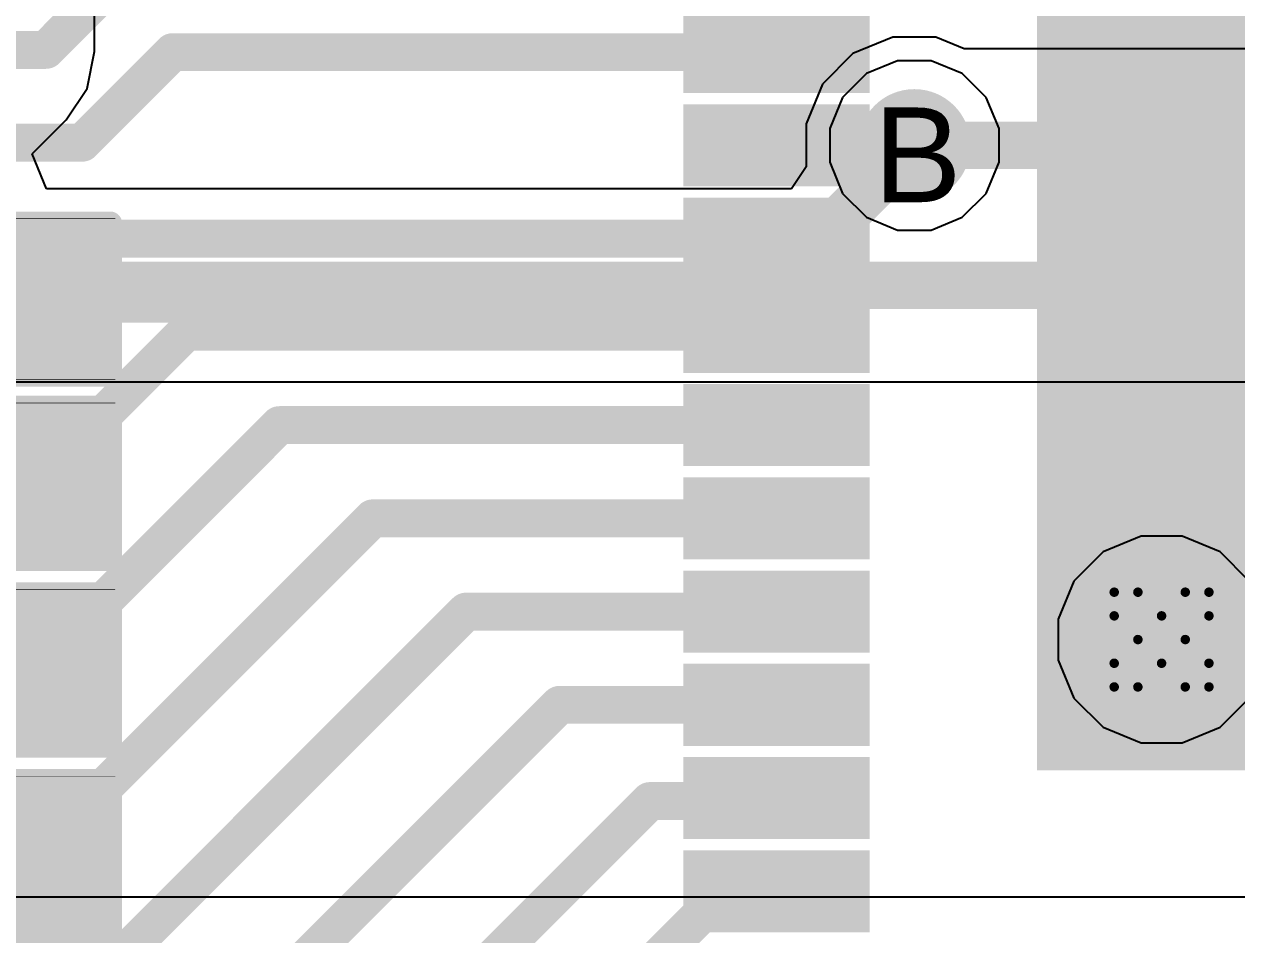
# Model space of a CAD drawing. Header units: inches. Extents: x 0 to 5379, y 0 to 5429.
# Drawn here: x 223.48 to 229.99, y 83.37 to 88.26 of the extents above; entities that cross this region are included whole.
import ezdxf

# ---------------------------------------------------------------- set-up
doc = ezdxf.new("R2010")
doc.units = ezdxf.units.IN
for name, color, linetype in [('Bottom Layer', 5, 'Continuous'), ('Bottom Overlay', 54, 'Continuous'), ('Bottom Paste', 16, 'Continuous'), ('Bottom Solder', 6, 'Continuous'), ('Drill Drawing', 1, 'Continuous'), ('GND01', 16, 'Continuous'), ('GND02', 76, 'Continuous'), ('PWR', 156, 'Continuous'), ('SIG 01', 90, 'Continuous'), ('Top Layer', 1, 'Continuous'), ('Top Overlay', 2, 'Continuous'), ('Top Paste', 8, 'Continuous'), ('Top Solder', 216, 'Continuous'), ('Via Holes', 16, 'Continuous')]:
    doc.layers.add(name, color=color, linetype=linetype)
doc.styles.add('Arial', font='', dxfattribs={"height": 0.2})
doc.styles.get('Arial').set_extended_font_data('Arial')

# ---------------------------------------------------------------- blocks, each defined once
blk = doc.blocks.new('64_VFQFPN_9X9_146')
at = {"layer": 'Top Layer'}
for points in [[(-3, 3), (3, 3), (3, -3), (-3, -3)], [(-4.93, 0.9), (-4.07, 0.9), (-4.07, 0.6), (-4.93, 0.6)], [(-4.93, 0.4), (-4.07, 0.4), (-4.07, 0.1), (-4.93, 0.1)], [(-4.93, -0.1), (-4.07, -0.1), (-4.07, -0.4), (-4.93, -0.4)], [(-4.93, -0.6), (-4.07, -0.6), (-4.07, -0.9), (-4.93, -0.9)], [(-4.93, -1.1), (-4.07, -1.1), (-4.07, -1.4), (-4.93, -1.4)], [(-4.93, -1.6), (-4.07, -1.6), (-4.07, -1.9), (-4.93, -1.9)], [(-4.93, -2.1), (-4.07, -2.1), (-4.07, -2.4), (-4.93, -2.4)], [(-4.93, -2.6), (-4.07, -2.6), (-4.07, -2.9), (-4.93, -2.9)], [(-4.93, -3.1), (-4.07, -3.1), (-4.07, -3.4), (-4.93, -3.4)], [(-4.93, -3.6), (-4.07, -3.6), (-4.07, -3.9), (-4.93, -3.9)]]:
    blk.add_hatch(color=1, dxfattribs=at).paths.add_polyline_path(points)
at = {"layer": 'Top Paste'}
for points in [[(-4.93, 0.9), (-4.07, 0.9), (-4.07, 0.6), (-4.93, 0.6)], [(-4.93, 0.4), (-4.07, 0.4), (-4.07, 0.1), (-4.93, 0.1)], [(-4.93, -0.1), (-4.07, -0.1), (-4.07, -0.4), (-4.93, -0.4)], [(-4.93, -0.6), (-4.07, -0.6), (-4.07, -0.9), (-4.93, -0.9)], [(-4.93, -1.1), (-4.07, -1.1), (-4.07, -1.4), (-4.93, -1.4)], [(-4.93, -1.6), (-4.07, -1.6), (-4.07, -1.9), (-4.93, -1.9)], [(-4.93, -2.1), (-4.07, -2.1), (-4.07, -2.4), (-4.93, -2.4)], [(-4.93, -2.6), (-4.07, -2.6), (-4.07, -2.9), (-4.93, -2.9)], [(-4.93, -3.1), (-4.07, -3.1), (-4.07, -3.4), (-4.93, -3.4)], [(-4.93, -3.6), (-4.07, -3.6), (-4.07, -3.9), (-4.93, -3.9)]]:
    blk.add_hatch(color=8, dxfattribs=at).paths.add_polyline_path(points)
at = {"layer": 'Top Solder'}
for points in [[(-3.1016, 3.1016), (3.1016, 3.1016), (3.1016, -3.1016), (-3.1016, -3.1016)], [(-5, 0.97), (-4, 0.97), (-4, 0.53), (-5, 0.53)], [(-5, 0.47), (-4, 0.47), (-4, 0.03), (-5, 0.03)], [(-5, -0.03), (-4, -0.03), (-4, -0.47), (-5, -0.47)], [(-5, -0.53), (-4, -0.53), (-4, -0.97), (-5, -0.97)], [(-5, -1.03), (-4, -1.03), (-4, -1.47), (-5, -1.47)], [(-5, -1.53), (-4, -1.53), (-4, -1.97), (-5, -1.97)], [(-5, -2.03), (-4, -2.03), (-4, -2.47), (-5, -2.47)], [(-5, -2.53), (-4, -2.53), (-4, -2.97), (-5, -2.97)], [(-5, -3.03), (-4, -3.03), (-4, -3.47), (-5, -3.47)], [(-5, -3.53), (-4, -3.53), (-4, -3.97), (-5, -3.97)]]:
    blk.add_hatch(color=216, dxfattribs=at).paths.add_polyline_path(points)
blk = doc.blocks.new('R___0402_577')
at = {"layer": 'Top Layer'}
for points in [[(-0.6985, -0.3175), (-0.6985, 0.3175), (-0.2413, 0.3175), (-0.2413, -0.3175)], [(0.2413, -0.3175), (0.2413, 0.3175), (0.6985, 0.3175), (0.6985, -0.3175)]]:
    blk.add_hatch(color=1, dxfattribs=at).paths.add_polyline_path(points)
at = {"layer": 'Top Paste'}
for points in [[(-0.6985, -0.3175), (-0.6985, 0.3175), (-0.2413, 0.3175), (-0.2413, -0.3175)], [(0.2413, -0.3175), (0.2413, 0.3175), (0.6985, 0.3175), (0.6985, -0.3175)]]:
    blk.add_hatch(color=8, dxfattribs=at).paths.add_polyline_path(points)
at = {"layer": 'Top Solder'}
for points in [[(-0.7535, -0.3725), (-0.7535, 0.3725), (-0.1863, 0.3725), (-0.1863, -0.3725)], [(0.1863, -0.3725), (0.1863, 0.3725), (0.7535, 0.3725), (0.7535, -0.3725)]]:
    blk.add_hatch(color=216, dxfattribs=at).paths.add_polyline_path(points)
at = {"layer": 'Top Overlay'}
for points in [[(0.7874, 0.4064, 0.127, 0.127, 0), (-0.7874, 0.4064, 0.127, 0.127, 0)], [(-0.7874, 0.4064, 0.127, 0.127, 0), (-0.7874, -0.4064, 0.127, 0.127, 0)], [(0.7874, 0.4064, 0.127, 0.127, 0), (0.7874, -0.4064, 0.127, 0.127, 0)], [(0.7874, -0.4064, 0.127, 0.127, 0), (-0.7874, -0.4064, 0.127, 0.127, 0)], [(0.8128, -0.4318, 0.00323, 0.00323, 0), (-0.8128, -0.4318, 0.00323, 0.00323, 0)]]:
    blk.add_lwpolyline(points, format="xyseb", dxfattribs=at)
for points in [[(-0.8191, 0.4064, 0.0635, 0.0635, 1), (-0.7556, 0.4064, 0.0635, 0.0635, 1)], [(-0.8191, 0.4064, 0.0635, 0.0635, 1), (-0.7556, 0.4064, 0.0635, 0.0635, 1)], [(0.7556, 0.4064, 0.0635, 0.0635, 1), (0.8191, 0.4064, 0.0635, 0.0635, 1)], [(0.7556, 0.4064, 0.0635, 0.0635, 1), (0.8191, 0.4064, 0.0635, 0.0635, 1)], [(-0.8191, -0.4064, 0.0635, 0.0635, 1), (-0.7556, -0.4064, 0.0635, 0.0635, 1)], [(-0.8191, -0.4064, 0.0635, 0.0635, 1), (-0.7556, -0.4064, 0.0635, 0.0635, 1)], [(0.7556, -0.4064, 0.0635, 0.0635, 1), (0.8191, -0.4064, 0.0635, 0.0635, 1)], [(0.7556, -0.4064, 0.0635, 0.0635, 1), (0.8191, -0.4064, 0.0635, 0.0635, 1)], [(-0.8136, -0.4318, 0.00161, 0.00161, 1), (-0.812, -0.4318, 0.00161, 0.00161, 1)], [(0.812, -0.4318, 0.00161, 0.00161, 1), (0.8136, -0.4318, 0.00161, 0.00161, 1)]]:
    blk.add_lwpolyline(points, format="xyseb", close=True, dxfattribs=at)
blk = doc.blocks.new('R___0402_579')
at = {"layer": 'Top Layer'}
for points in [[(-0.6985, -0.3175), (-0.6985, 0.3175), (-0.2413, 0.3175), (-0.2413, -0.3175)], [(0.2413, -0.3175), (0.2413, 0.3175), (0.6985, 0.3175), (0.6985, -0.3175)]]:
    blk.add_hatch(color=1, dxfattribs=at).paths.add_polyline_path(points)
at = {"layer": 'Top Paste'}
for points in [[(-0.6985, -0.3175), (-0.6985, 0.3175), (-0.2413, 0.3175), (-0.2413, -0.3175)], [(0.2413, -0.3175), (0.2413, 0.3175), (0.6985, 0.3175), (0.6985, -0.3175)]]:
    blk.add_hatch(color=8, dxfattribs=at).paths.add_polyline_path(points)
at = {"layer": 'Top Solder'}
for points in [[(-0.7535, -0.3725), (-0.7535, 0.3725), (-0.1863, 0.3725), (-0.1863, -0.3725)], [(0.1863, -0.3725), (0.1863, 0.3725), (0.7535, 0.3725), (0.7535, -0.3725)]]:
    blk.add_hatch(color=216, dxfattribs=at).paths.add_polyline_path(points)
at = {"layer": 'Top Overlay'}
for points in [[(0.7874, 0.4064, 0.127, 0.127, 0), (-0.7874, 0.4064, 0.127, 0.127, 0)], [(-0.7874, 0.4064, 0.127, 0.127, 0), (-0.7874, -0.4064, 0.127, 0.127, 0)], [(0.7874, 0.4064, 0.127, 0.127, 0), (0.7874, -0.4064, 0.127, 0.127, 0)], [(0.7874, -0.4064, 0.127, 0.127, 0), (-0.7874, -0.4064, 0.127, 0.127, 0)], [(0.8128, -0.4318, 0.00323, 0.00323, 0), (-0.8128, -0.4318, 0.00323, 0.00323, 0)]]:
    blk.add_lwpolyline(points, format="xyseb", dxfattribs=at)
for points in [[(-0.8191, 0.4064, 0.0635, 0.0635, 1), (-0.7556, 0.4064, 0.0635, 0.0635, 1)], [(-0.8191, 0.4064, 0.0635, 0.0635, 1), (-0.7556, 0.4064, 0.0635, 0.0635, 1)], [(0.7556, 0.4064, 0.0635, 0.0635, 1), (0.8191, 0.4064, 0.0635, 0.0635, 1)], [(0.7556, 0.4064, 0.0635, 0.0635, 1), (0.8191, 0.4064, 0.0635, 0.0635, 1)], [(-0.8191, -0.4064, 0.0635, 0.0635, 1), (-0.7556, -0.4064, 0.0635, 0.0635, 1)], [(-0.8191, -0.4064, 0.0635, 0.0635, 1), (-0.7556, -0.4064, 0.0635, 0.0635, 1)], [(0.7556, -0.4064, 0.0635, 0.0635, 1), (0.8191, -0.4064, 0.0635, 0.0635, 1)], [(0.7556, -0.4064, 0.0635, 0.0635, 1), (0.8191, -0.4064, 0.0635, 0.0635, 1)], [(-0.8136, -0.4318, 0.00161, 0.00161, 1), (-0.812, -0.4318, 0.00161, 0.00161, 1)], [(0.812, -0.4318, 0.00161, 0.00161, 1), (0.8136, -0.4318, 0.00161, 0.00161, 1)]]:
    blk.add_lwpolyline(points, format="xyseb", close=True, dxfattribs=at)
blk = doc.blocks.new('R___0402_581')
at = {"layer": 'Top Layer'}
for points in [[(-0.6985, -0.3175), (-0.6985, 0.3175), (-0.2413, 0.3175), (-0.2413, -0.3175)], [(0.2413, -0.3175), (0.2413, 0.3175), (0.6985, 0.3175), (0.6985, -0.3175)]]:
    blk.add_hatch(color=1, dxfattribs=at).paths.add_polyline_path(points)
at = {"layer": 'Top Paste'}
for points in [[(-0.6985, -0.3175), (-0.6985, 0.3175), (-0.2413, 0.3175), (-0.2413, -0.3175)], [(0.2413, -0.3175), (0.2413, 0.3175), (0.6985, 0.3175), (0.6985, -0.3175)]]:
    blk.add_hatch(color=8, dxfattribs=at).paths.add_polyline_path(points)
at = {"layer": 'Top Solder'}
for points in [[(-0.7535, -0.3725), (-0.7535, 0.3725), (-0.1863, 0.3725), (-0.1863, -0.3725)], [(0.1863, -0.3725), (0.1863, 0.3725), (0.7535, 0.3725), (0.7535, -0.3725)]]:
    blk.add_hatch(color=216, dxfattribs=at).paths.add_polyline_path(points)
at = {"layer": 'Top Overlay'}
for points in [[(0.7874, 0.4064, 0.127, 0.127, 0), (-0.7874, 0.4064, 0.127, 0.127, 0)], [(-0.7874, 0.4064, 0.127, 0.127, 0), (-0.7874, -0.4064, 0.127, 0.127, 0)], [(0.7874, 0.4064, 0.127, 0.127, 0), (0.7874, -0.4064, 0.127, 0.127, 0)], [(0.7874, -0.4064, 0.127, 0.127, 0), (-0.7874, -0.4064, 0.127, 0.127, 0)], [(0.8128, -0.4318, 0.00323, 0.00323, 0), (-0.8128, -0.4318, 0.00323, 0.00323, 0)]]:
    blk.add_lwpolyline(points, format="xyseb", dxfattribs=at)
for points in [[(-0.8191, 0.4064, 0.0635, 0.0635, 1), (-0.7556, 0.4064, 0.0635, 0.0635, 1)], [(-0.8191, 0.4064, 0.0635, 0.0635, 1), (-0.7556, 0.4064, 0.0635, 0.0635, 1)], [(0.7556, 0.4064, 0.0635, 0.0635, 1), (0.8191, 0.4064, 0.0635, 0.0635, 1)], [(0.7556, 0.4064, 0.0635, 0.0635, 1), (0.8191, 0.4064, 0.0635, 0.0635, 1)], [(-0.8191, -0.4064, 0.0635, 0.0635, 1), (-0.7556, -0.4064, 0.0635, 0.0635, 1)], [(-0.8191, -0.4064, 0.0635, 0.0635, 1), (-0.7556, -0.4064, 0.0635, 0.0635, 1)], [(0.7556, -0.4064, 0.0635, 0.0635, 1), (0.8191, -0.4064, 0.0635, 0.0635, 1)], [(0.7556, -0.4064, 0.0635, 0.0635, 1), (0.8191, -0.4064, 0.0635, 0.0635, 1)], [(-0.8136, -0.4318, 0.00161, 0.00161, 1), (-0.812, -0.4318, 0.00161, 0.00161, 1)], [(0.812, -0.4318, 0.00161, 0.00161, 1), (0.8136, -0.4318, 0.00161, 0.00161, 1)]]:
    blk.add_lwpolyline(points, format="xyseb", close=True, dxfattribs=at)
blk = doc.blocks.new('R___0402_583')
at = {"layer": 'Top Layer'}
for points in [[(-0.6985, -0.3175), (-0.6985, 0.3175), (-0.2413, 0.3175), (-0.2413, -0.3175)], [(0.2413, -0.3175), (0.2413, 0.3175), (0.6985, 0.3175), (0.6985, -0.3175)]]:
    blk.add_hatch(color=1, dxfattribs=at).paths.add_polyline_path(points)
at = {"layer": 'Top Paste'}
for points in [[(-0.6985, -0.3175), (-0.6985, 0.3175), (-0.2413, 0.3175), (-0.2413, -0.3175)], [(0.2413, -0.3175), (0.2413, 0.3175), (0.6985, 0.3175), (0.6985, -0.3175)]]:
    blk.add_hatch(color=8, dxfattribs=at).paths.add_polyline_path(points)
at = {"layer": 'Top Solder'}
for points in [[(-0.7535, -0.3725), (-0.7535, 0.3725), (-0.1863, 0.3725), (-0.1863, -0.3725)], [(0.1863, -0.3725), (0.1863, 0.3725), (0.7535, 0.3725), (0.7535, -0.3725)]]:
    blk.add_hatch(color=216, dxfattribs=at).paths.add_polyline_path(points)
at = {"layer": 'Top Overlay'}
for points in [[(0.7874, 0.4064, 0.127, 0.127, 0), (-0.7874, 0.4064, 0.127, 0.127, 0)], [(-0.7874, 0.4064, 0.127, 0.127, 0), (-0.7874, -0.4064, 0.127, 0.127, 0)], [(0.7874, 0.4064, 0.127, 0.127, 0), (0.7874, -0.4064, 0.127, 0.127, 0)], [(0.7874, -0.4064, 0.127, 0.127, 0), (-0.7874, -0.4064, 0.127, 0.127, 0)], [(0.8128, -0.4318, 0.00323, 0.00323, 0), (-0.8128, -0.4318, 0.00323, 0.00323, 0)]]:
    blk.add_lwpolyline(points, format="xyseb", dxfattribs=at)
for points in [[(-0.8191, 0.4064, 0.0635, 0.0635, 1), (-0.7556, 0.4064, 0.0635, 0.0635, 1)], [(-0.8191, 0.4064, 0.0635, 0.0635, 1), (-0.7556, 0.4064, 0.0635, 0.0635, 1)], [(0.7556, 0.4064, 0.0635, 0.0635, 1), (0.8191, 0.4064, 0.0635, 0.0635, 1)], [(0.7556, 0.4064, 0.0635, 0.0635, 1), (0.8191, 0.4064, 0.0635, 0.0635, 1)], [(-0.8191, -0.4064, 0.0635, 0.0635, 1), (-0.7556, -0.4064, 0.0635, 0.0635, 1)], [(-0.8191, -0.4064, 0.0635, 0.0635, 1), (-0.7556, -0.4064, 0.0635, 0.0635, 1)], [(0.7556, -0.4064, 0.0635, 0.0635, 1), (0.8191, -0.4064, 0.0635, 0.0635, 1)], [(0.7556, -0.4064, 0.0635, 0.0635, 1), (0.8191, -0.4064, 0.0635, 0.0635, 1)], [(-0.8136, -0.4318, 0.00161, 0.00161, 1), (-0.812, -0.4318, 0.00161, 0.00161, 1)], [(0.812, -0.4318, 0.00161, 0.00161, 1), (0.8136, -0.4318, 0.00161, 0.00161, 1)]]:
    blk.add_lwpolyline(points, format="xyseb", close=True, dxfattribs=at)
blk = doc.blocks.new('R___0402_B_601')
at = {"layer": 'Bottom Layer'}
for points in [[(-0.2413, 0.3175), (-0.2413, -0.3175), (-0.6985, -0.3175), (-0.6985, 0.3175)], [(0.6985, 0.3175), (0.6985, -0.3175), (0.2413, -0.3175), (0.2413, 0.3175)]]:
    blk.add_hatch(color=5, dxfattribs=at).paths.add_polyline_path(points)
at = {"layer": 'Bottom Paste'}
for points in [[(-0.2413, 0.3175), (-0.2413, -0.3175), (-0.6985, -0.3175), (-0.6985, 0.3175)], [(0.6985, 0.3175), (0.6985, -0.3175), (0.2413, -0.3175), (0.2413, 0.3175)]]:
    blk.add_hatch(color=16, dxfattribs=at).paths.add_polyline_path(points)
at = {"layer": 'Bottom Solder'}
for points in [[(-0.1863, 0.3725), (-0.1863, -0.3725), (-0.7535, -0.3725), (-0.7535, 0.3725)], [(0.7535, 0.3725), (0.7535, -0.3725), (0.1863, -0.3725), (0.1863, 0.3725)]]:
    blk.add_hatch(color=6, dxfattribs=at).paths.add_polyline_path(points)
at = {"layer": 'Bottom Overlay'}
for points in [[(-0.7874, 0.4064, 0.127, 0.127, 0), (-0.7874, -0.4064, 0.127, 0.127, 0)], [(0.7874, 0.4064, 0.127, 0.127, 0), (-0.7874, 0.4064, 0.127, 0.127, 0)], [(0.7874, 0.4064, 0.127, 0.127, 0), (0.7874, -0.4064, 0.127, 0.127, 0)], [(0.8128, 0.4318, 0.00323, 0.00323, 0), (-0.8128, 0.4318, 0.00323, 0.00323, 0)], [(0.7874, -0.4064, 0.127, 0.127, 0), (-0.7874, -0.4064, 0.127, 0.127, 0)]]:
    blk.add_lwpolyline(points, format="xyseb", dxfattribs=at)
for points in [[(-0.8191, 0.4064, 0.0635, 0.0635, 1), (-0.7556, 0.4064, 0.0635, 0.0635, 1)], [(-0.8191, 0.4064, 0.0635, 0.0635, 1), (-0.7556, 0.4064, 0.0635, 0.0635, 1)], [(0.7556, 0.4064, 0.0635, 0.0635, 1), (0.8191, 0.4064, 0.0635, 0.0635, 1)], [(0.7556, 0.4064, 0.0635, 0.0635, 1), (0.8191, 0.4064, 0.0635, 0.0635, 1)], [(-0.8136, 0.4318, 0.00161, 0.00161, 1), (-0.812, 0.4318, 0.00161, 0.00161, 1)], [(0.812, 0.4318, 0.00161, 0.00161, 1), (0.8136, 0.4318, 0.00161, 0.00161, 1)], [(-0.8191, -0.4064, 0.0635, 0.0635, 1), (-0.7556, -0.4064, 0.0635, 0.0635, 1)], [(-0.8191, -0.4064, 0.0635, 0.0635, 1), (-0.7556, -0.4064, 0.0635, 0.0635, 1)], [(0.7556, -0.4064, 0.0635, 0.0635, 1), (0.8191, -0.4064, 0.0635, 0.0635, 1)], [(0.7556, -0.4064, 0.0635, 0.0635, 1), (0.8191, -0.4064, 0.0635, 0.0635, 1)]]:
    blk.add_lwpolyline(points, format="xyseb", close=True, dxfattribs=at)

msp = doc.modelspace()

# ---------------------------------------------------------------- hatches: boundary and pattern name
at = {"layer": 'Bottom Layer'}
h = msp.add_hatch(color=5, dxfattribs=at)
edge = h.paths.add_edge_path()
edge.add_arc((228.2572, 87.6072), 0.2, 0, 360)
h = msp.add_hatch(color=5, dxfattribs=at)
edge = h.paths.add_edge_path()
edge.add_arc((229.5831, 84.9572), 0.3, 0, 360)
at = {"layer": 'Bottom Solder'}
h = msp.add_hatch(color=6, dxfattribs=at)
edge = h.paths.add_edge_path()
edge.add_arc((228.2572, 87.6072), 0.3016, 0, 360)
h = msp.add_hatch(color=6, dxfattribs=at)
edge = h.paths.add_edge_path()
edge.add_arc((229.5831, 84.9572), 0.4016, 0, 360)
at = {"layer": 'GND01'}
h = msp.add_hatch(color=16, dxfattribs=at)
edge = h.paths.add_edge_path()
edge.add_arc((228.2572, 87.6072), 0.2, 0, 360)
h = msp.add_hatch(color=16, dxfattribs=at)
edge = h.paths.add_edge_path()
edge.add_arc((229.5831, 84.9572), 0.3, 0, 360)
at = {"layer": 'GND02'}
h = msp.add_hatch(color=76, dxfattribs=at)
edge = h.paths.add_edge_path()
edge.add_arc((228.2572, 87.6072), 0.2, 0, 360)
h = msp.add_hatch(color=76, dxfattribs=at)
edge = h.paths.add_edge_path()
edge.add_arc((229.5831, 84.9572), 0.3, 0, 360)
at = {"layer": 'PWR'}
h = msp.add_hatch(color=156, dxfattribs=at)
edge = h.paths.add_edge_path()
edge.add_arc((228.2572, 87.6072), 0.2, 0, 360)
h = msp.add_hatch(color=156, dxfattribs=at)
edge = h.paths.add_edge_path()
edge.add_arc((229.5831, 84.9572), 0.3, 0, 360)
at = {"layer": 'SIG 01'}
h = msp.add_hatch(color=90, dxfattribs=at)
edge = h.paths.add_edge_path()
edge.add_arc((228.2572, 87.6072), 0.2, 0, 360)
h = msp.add_hatch(color=90, dxfattribs=at)
edge = h.paths.add_edge_path()
edge.add_arc((229.5831, 84.9572), 0.3, 0, 360)
at = {"layer": 'Top Layer'}
h = msp.add_hatch(color=1, dxfattribs=at)
edge = h.paths.add_edge_path()
edge.add_arc((228.2572, 87.6072), 0.2, 0, 360)
h = msp.add_hatch(color=1, dxfattribs=at)
edge = h.paths.add_edge_path()
edge.add_arc((229.5831, 84.9572), 0.3, 0, 360)
at = {"layer": 'Top Solder'}
h = msp.add_hatch(color=216, dxfattribs=at)
edge = h.paths.add_edge_path()
edge.add_arc((228.2572, 87.6072), 0.3016, 0, 360)
h = msp.add_hatch(color=216, dxfattribs=at)
edge = h.paths.add_edge_path()
edge.add_arc((229.5831, 84.9572), 0.4016, 0, 360)
at = {"layer": 'Via Holes'}
h = msp.add_hatch(color=7, dxfattribs=at)
edge = h.paths.add_edge_path()
edge.add_arc((228.2572, 87.6072), 0.1, 0, 360)
h = msp.add_hatch(color=7, dxfattribs=at)
edge = h.paths.add_edge_path()
edge.add_arc((229.5831, 84.9572), 0.15, 0, 360)

# ---------------------------------------------------------------- linework, layer by layer
at = {"layer": 'Bottom Layer'}
for points in [[(227.4326, 86.7826, 0.254, 0.254, 0), (228.2572, 87.6072, 0.254, 0.254, 0)], [(223.6273, 86.7826, 0.254, 0.254, 0), (227.4326, 86.7826, 0.254, 0.254, 0)]]:
    msp.add_lwpolyline(points, format="xyseb", dxfattribs=at)
for points in [[(228.1937, 87.6072, 0.127, 0.127, 1), (228.3207, 87.6072, 0.127, 0.127, 1)], [(223.5638, 86.7826, 0.127, 0.127, 1), (223.6908, 86.7826, 0.127, 0.127, 1)], [(227.3691, 86.7826, 0.127, 0.127, 1), (227.4961, 86.7826, 0.127, 0.127, 1)], [(227.3691, 86.7826, 0.127, 0.127, 1), (227.4961, 86.7826, 0.127, 0.127, 1)]]:
    msp.add_lwpolyline(points, format="xyseb", close=True, dxfattribs=at)
at = {"layer": 'Drill Drawing'}
for points in [[(229.3291, 85.0842, 0.0508, 0.0508, 0), (229.3291, 85.2112, 0.0508, 0.0508, 0)], [(229.3291, 85.2112, 0.0508, 0.0508, 0), (229.4561, 85.2112, 0.0508, 0.0508, 0)], [(229.4561, 85.2112, 0.0508, 0.0508, 0), (229.5831, 85.0842, 0.0508, 0.0508, 0)], [(229.5831, 85.0842, 0.0508, 0.0508, 0), (229.7101, 85.2112, 0.0508, 0.0508, 0)], [(229.7101, 85.2112, 0.0508, 0.0508, 0), (229.8371, 85.2112, 0.0508, 0.0508, 0)], [(229.8371, 85.0842, 0.0508, 0.0508, 0), (229.8371, 85.2112, 0.0508, 0.0508, 0)], [(229.3291, 85.0842, 0.0508, 0.0508, 0), (229.4561, 84.9572, 0.0508, 0.0508, 0)], [(229.7101, 84.9572, 0.0508, 0.0508, 0), (229.8371, 85.0842, 0.0508, 0.0508, 0)], [(229.3291, 84.8302, 0.0508, 0.0508, 0), (229.4561, 84.9572, 0.0508, 0.0508, 0)], [(229.7101, 84.9572, 0.0508, 0.0508, 0), (229.8371, 84.8302, 0.0508, 0.0508, 0)], [(229.3291, 84.7032, 0.0508, 0.0508, 0), (229.3291, 84.8302, 0.0508, 0.0508, 0)], [(229.4561, 84.7032, 0.0508, 0.0508, 0), (229.5831, 84.8302, 0.0508, 0.0508, 0)], [(229.5831, 84.8302, 0.0508, 0.0508, 0), (229.7101, 84.7032, 0.0508, 0.0508, 0)], [(229.8371, 84.7032, 0.0508, 0.0508, 0), (229.8371, 84.8302, 0.0508, 0.0508, 0)], [(229.3291, 84.7032, 0.0508, 0.0508, 0), (229.4561, 84.7032, 0.0508, 0.0508, 0)], [(229.7101, 84.7032, 0.0508, 0.0508, 0), (229.8371, 84.7032, 0.0508, 0.0508, 0)]]:
    msp.add_lwpolyline(points, format="xyseb", dxfattribs=at)
for points in [[(229.3164, 85.2112, 0.0254, 0.0254, 1), (229.3418, 85.2112, 0.0254, 0.0254, 1)], [(229.3164, 85.2112, 0.0254, 0.0254, 1), (229.3418, 85.2112, 0.0254, 0.0254, 1)], [(229.4434, 85.2112, 0.0254, 0.0254, 1), (229.4688, 85.2112, 0.0254, 0.0254, 1)], [(229.4434, 85.2112, 0.0254, 0.0254, 1), (229.4688, 85.2112, 0.0254, 0.0254, 1)], [(229.6974, 85.2112, 0.0254, 0.0254, 1), (229.7228, 85.2112, 0.0254, 0.0254, 1)], [(229.6974, 85.2112, 0.0254, 0.0254, 1), (229.7228, 85.2112, 0.0254, 0.0254, 1)], [(229.8244, 85.2112, 0.0254, 0.0254, 1), (229.8498, 85.2112, 0.0254, 0.0254, 1)], [(229.8244, 85.2112, 0.0254, 0.0254, 1), (229.8498, 85.2112, 0.0254, 0.0254, 1)], [(229.3164, 85.0842, 0.0254, 0.0254, 1), (229.3418, 85.0842, 0.0254, 0.0254, 1)], [(229.3164, 85.0842, 0.0254, 0.0254, 1), (229.3418, 85.0842, 0.0254, 0.0254, 1)], [(229.5704, 85.0842, 0.0254, 0.0254, 1), (229.5958, 85.0842, 0.0254, 0.0254, 1)], [(229.5704, 85.0842, 0.0254, 0.0254, 1), (229.5958, 85.0842, 0.0254, 0.0254, 1)], [(229.8244, 85.0842, 0.0254, 0.0254, 1), (229.8498, 85.0842, 0.0254, 0.0254, 1)], [(229.8244, 85.0842, 0.0254, 0.0254, 1), (229.8498, 85.0842, 0.0254, 0.0254, 1)], [(229.4434, 84.9572, 0.0254, 0.0254, 1), (229.4688, 84.9572, 0.0254, 0.0254, 1)], [(229.4434, 84.9572, 0.0254, 0.0254, 1), (229.4688, 84.9572, 0.0254, 0.0254, 1)], [(229.6974, 84.9572, 0.0254, 0.0254, 1), (229.7228, 84.9572, 0.0254, 0.0254, 1)], [(229.6974, 84.9572, 0.0254, 0.0254, 1), (229.7228, 84.9572, 0.0254, 0.0254, 1)], [(229.3164, 84.8302, 0.0254, 0.0254, 1), (229.3418, 84.8302, 0.0254, 0.0254, 1)], [(229.3164, 84.8302, 0.0254, 0.0254, 1), (229.3418, 84.8302, 0.0254, 0.0254, 1)], [(229.5704, 84.8302, 0.0254, 0.0254, 1), (229.5958, 84.8302, 0.0254, 0.0254, 1)], [(229.5704, 84.8302, 0.0254, 0.0254, 1), (229.5958, 84.8302, 0.0254, 0.0254, 1)], [(229.8244, 84.8302, 0.0254, 0.0254, 1), (229.8498, 84.8302, 0.0254, 0.0254, 1)], [(229.8244, 84.8302, 0.0254, 0.0254, 1), (229.8498, 84.8302, 0.0254, 0.0254, 1)], [(229.3164, 84.7032, 0.0254, 0.0254, 1), (229.3418, 84.7032, 0.0254, 0.0254, 1)], [(229.3164, 84.7032, 0.0254, 0.0254, 1), (229.3418, 84.7032, 0.0254, 0.0254, 1)], [(229.4434, 84.7032, 0.0254, 0.0254, 1), (229.4688, 84.7032, 0.0254, 0.0254, 1)], [(229.4434, 84.7032, 0.0254, 0.0254, 1), (229.4688, 84.7032, 0.0254, 0.0254, 1)], [(229.6974, 84.7032, 0.0254, 0.0254, 1), (229.7228, 84.7032, 0.0254, 0.0254, 1)], [(229.6974, 84.7032, 0.0254, 0.0254, 1), (229.7228, 84.7032, 0.0254, 0.0254, 1)], [(229.8244, 84.7032, 0.0254, 0.0254, 1), (229.8498, 84.7032, 0.0254, 0.0254, 1)], [(229.8244, 84.7032, 0.0254, 0.0254, 1), (229.8498, 84.7032, 0.0254, 0.0254, 1)]]:
    msp.add_lwpolyline(points, format="xyseb", close=True, dxfattribs=at)
at = {"layer": 'GND01'}
for p, q in [((228.1669, 88.0612), (228, 87.9921)), ((228.3475, 88.0612), (228.1669, 88.0612)), ((228.5144, 87.9921), (228.3475, 88.0612)), ((228, 87.9921), (227.8723, 87.8644)), ((228.6421, 87.8644), (228.5144, 87.9921)), ((227.8723, 87.8644), (227.8032, 87.6975)), ((228.7112, 87.6975), (228.6421, 87.8644)), ((227.8032, 87.6975), (227.8032, 87.5169)), ((228.7112, 87.5169), (228.7112, 87.6975)), ((227.8032, 87.5169), (227.8723, 87.35)), ((228.6421, 87.35), (228.7112, 87.5169)), ((227.8723, 87.35), (228, 87.2223)), ((228.5144, 87.2223), (228.6421, 87.35)), ((228, 87.2223), (228.1669, 87.1532)), ((228.3475, 87.1532), (228.5144, 87.2223)), ((228.1669, 87.1532), (228.3475, 87.1532))]:
    msp.add_line(p, q, dxfattribs=at)
at = {"layer": 'GND02'}
for p, q in [((228.1669, 88.0612), (228, 87.9921)), ((228.3475, 88.0612), (228.1669, 88.0612)), ((228.5144, 87.9921), (228.3475, 88.0612)), ((228, 87.9921), (227.8723, 87.8644)), ((228.6421, 87.8644), (228.5144, 87.9921)), ((227.8723, 87.8644), (227.8032, 87.6975)), ((228.7112, 87.6975), (228.6421, 87.8644)), ((227.8032, 87.6975), (227.8032, 87.5169)), ((228.7112, 87.5169), (228.7112, 87.6975)), ((227.8032, 87.5169), (227.8723, 87.35)), ((228.6421, 87.35), (228.7112, 87.5169)), ((227.8723, 87.35), (228, 87.2223)), ((228.5144, 87.2223), (228.6421, 87.35)), ((228, 87.2223), (228.1669, 87.1532)), ((228.3475, 87.1532), (228.5144, 87.2223)), ((228.1669, 87.1532), (228.3475, 87.1532))]:
    msp.add_line(p, q, dxfattribs=at)
at = {"layer": 'PWR'}
for p, q in [((228.1669, 88.0612), (228, 87.9921)), ((228.3475, 88.0612), (228.1669, 88.0612)), ((228.5144, 87.9921), (228.3475, 88.0612)), ((228, 87.9921), (227.8723, 87.8644)), ((228.6421, 87.8644), (228.5144, 87.9921)), ((227.8723, 87.8644), (227.8032, 87.6975)), ((228.7112, 87.6975), (228.6421, 87.8644)), ((227.8032, 87.6975), (227.8032, 87.5169)), ((228.7112, 87.5169), (228.7112, 87.6975)), ((227.8032, 87.5169), (227.8723, 87.35)), ((228.6421, 87.35), (228.7112, 87.5169)), ((227.8723, 87.35), (228, 87.2223)), ((228.5144, 87.2223), (228.6421, 87.35)), ((228, 87.2223), (228.1669, 87.1532)), ((228.3475, 87.1532), (228.5144, 87.2223)), ((228.1669, 87.1532), (228.3475, 87.1532)), ((229.4729, 85.5112), (229.2693, 85.4269)), ((229.6933, 85.5112), (229.4729, 85.5112)), ((229.8969, 85.4269), (229.6933, 85.5112)), ((229.2693, 85.4269), (229.1134, 85.271)), ((230.0527, 85.271), (229.8969, 85.4269)), ((229.1134, 85.271), (229.0291, 85.0674)), ((229.0291, 85.0674), (229.0291, 84.847)), ((229.0291, 84.847), (229.1134, 84.6434)), ((229.1134, 84.6434), (229.2693, 84.4875)), ((229.8969, 84.4875), (230.0527, 84.6434)), ((229.2693, 84.4875), (229.4729, 84.4032)), ((229.6933, 84.4032), (229.8969, 84.4875)), ((229.4729, 84.4032), (229.6933, 84.4032))]:
    msp.add_line(p, q, dxfattribs=at)
at = {"layer": 'SIG 01'}
for p, q in [((223.8598, 88.1108), (223.8598, 91.4821)), ((228.1416, 88.1882), (227.9281, 88.0997)), ((228.3728, 88.1882), (228.1416, 88.1882)), ((228.525, 88.1252), (228.3728, 88.1882)), ((236.9271, 88.1252), (228.525, 88.1252)), ((223.8204, 87.9125), (223.8598, 88.1108)), ((223.8598, 88.1108), (223.8598, 88.1108)), ((227.9281, 88.0997), (227.7647, 87.9363)), ((227.7647, 87.9363), (227.6762, 87.7228)), ((223.7081, 87.7445), (223.8204, 87.9125)), ((223.5257, 87.562), (223.7081, 87.7445)), ((223.7081, 87.7445), (223.7081, 87.7445)), ((227.6762, 87.7228), (227.6762, 87.4916)), ((223.6034, 87.3743), (223.5257, 87.562)), ((227.6762, 87.4916), (227.5978, 87.3743)), ((227.5978, 87.3743), (223.6034, 87.3743)), ((223.3806, 86.3384), (237.633, 86.3384)), ((236.1231, 83.576), (222.6477, 83.576))]:
    msp.add_line(p, q, dxfattribs=at)
for points in [[(228.2572, 87.6072, 0.254, 0.254, 0), (237.1417, 87.6072, 0.254, 0.254, 0)], [(223.166, 86.8564, 0.254, 0.254, 0), (237.633, 86.8564, 0.254, 0.254, 0)]]:
    msp.add_lwpolyline(points, format="xyseb", dxfattribs=at)
msp.add_lwpolyline([(228.1937, 87.6072, 0.127, 0.127, 1), (228.3207, 87.6072, 0.127, 0.127, 1)], format="xyseb", close=True, dxfattribs=at)
at = {"layer": 'Top Layer'}
for points in [[(223.5995, 88.1192, 0.2032, 0.2032, 0), (224.0875, 88.6072, 0.2032, 0.2032, 0)], [(219.4935, 88.1192, 0.2032, 0.2032, 0), (223.5995, 88.1192, 0.2032, 0.2032, 0)], [(223.7937, 87.6213, 0.2032, 0.2032, 0), (224.2797, 88.1072, 0.2032, 0.2032, 0)], [(224.2797, 88.1072, 0.2032, 0.2032, 0), (227.5173, 88.1072, 0.2032, 0.2032, 0)], [(220.3386, 87.6213, 0.2032, 0.2032, 0), (223.7937, 87.6213, 0.2032, 0.2032, 0)], [(227.5173, 87.6072, 0.2032, 0.2032, 0), (228.2572, 87.6072, 0.2032, 0.2032, 0)], [(223.6273, 86.8715, 0.2032, 0.2032, 0), (223.863, 87.1072, 0.2032, 0.2032, 0)], [(223.863, 87.1072, 0.2032, 0.2032, 0), (227.5173, 87.1072, 0.2032, 0.2032, 0)], [(223.6273, 86.7826, 0.2032, 0.2032, 0), (223.6273, 86.8715, 0.2032, 0.2032, 0)], [(223.6273, 85.8833, 0.2032, 0.2032, 0), (224.3512, 86.6072, 0.2032, 0.2032, 0)], [(224.3512, 86.6072, 0.2032, 0.2032, 0), (227.5173, 86.6072, 0.2032, 0.2032, 0)], [(223.7543, 85.0095, 0.2032, 0.2032, 0), (224.852, 86.1072, 0.2032, 0.2032, 0)], [(224.852, 86.1072, 0.2032, 0.2032, 0), (227.5173, 86.1072, 0.2032, 0.2032, 0)], [(223.6273, 83.8818, 0.2032, 0.2032, 0), (225.3527, 85.6072, 0.2032, 0.2032, 0)], [(225.3527, 85.6072, 0.2032, 0.2032, 0), (227.5173, 85.6072, 0.2032, 0.2032, 0)], [(223.6273, 82.881, 0.2032, 0.2032, 0), (225.8535, 85.1072, 0.2032, 0.2032, 0)], [(225.8535, 85.1072, 0.2032, 0.2032, 0), (227.5173, 85.1072, 0.2032, 0.2032, 0)], [(223.7543, 84.9206, 0.2032, 0.2032, 0), (223.7543, 85.0095, 0.2032, 0.2032, 0)], [(223.6273, 84.7936, 0.2032, 0.2032, 0), (223.7543, 84.9206, 0.2032, 0.2032, 0)], [(223.6273, 81.8802, 0.2032, 0.2032, 0), (226.3543, 84.6072, 0.2032, 0.2032, 0)], [(226.3543, 84.6072, 0.2032, 0.2032, 0), (227.5173, 84.6072, 0.2032, 0.2032, 0)], [(223.6273, 80.8795, 0.2032, 0.2032, 0), (226.839, 84.0912, 0.2032, 0.2032, 0)], [(226.839, 84.0912, 0.2032, 0.2032, 0), (227.5013, 84.0912, 0.2032, 0.2032, 0)], [(227.5013, 84.0912, 0.2032, 0.2032, 0), (227.5173, 84.1072, 0.2032, 0.2032, 0)], [(223.6273, 83.7929, 0.2032, 0.2032, 0), (223.6273, 83.8818, 0.2032, 0.2032, 0)], [(224.3844, 80.7543, 0.2032, 0.2032, 0), (227.2373, 83.6072, 0.2032, 0.2032, 0)], [(227.2373, 83.6072, 0.2032, 0.2032, 0), (227.5173, 83.6072, 0.2032, 0.2032, 0)]]:
    msp.add_lwpolyline(points, format="xyseb", dxfattribs=at)
for points in [[(223.5487, 88.1192, 0.1016, 0.1016, 1), (223.6503, 88.1192, 0.1016, 0.1016, 1)], [(223.5487, 88.1192, 0.1016, 0.1016, 1), (223.6503, 88.1192, 0.1016, 0.1016, 1)], [(224.2289, 88.1072, 0.1016, 0.1016, 1), (224.3305, 88.1072, 0.1016, 0.1016, 1)], [(224.2289, 88.1072, 0.1016, 0.1016, 1), (224.3305, 88.1072, 0.1016, 0.1016, 1)], [(227.4665, 88.1072, 0.1016, 0.1016, 1), (227.5681, 88.1072, 0.1016, 0.1016, 1)], [(223.7429, 87.6213, 0.1016, 0.1016, 1), (223.8445, 87.6213, 0.1016, 0.1016, 1)], [(223.7429, 87.6213, 0.1016, 0.1016, 1), (223.8445, 87.6213, 0.1016, 0.1016, 1)], [(227.4665, 87.6072, 0.1016, 0.1016, 1), (227.5681, 87.6072, 0.1016, 0.1016, 1)], [(228.2064, 87.6072, 0.1016, 0.1016, 1), (228.308, 87.6072, 0.1016, 0.1016, 1)], [(223.8122, 87.1072, 0.1016, 0.1016, 1), (223.9138, 87.1072, 0.1016, 0.1016, 1)], [(223.8122, 87.1072, 0.1016, 0.1016, 1), (223.9138, 87.1072, 0.1016, 0.1016, 1)], [(227.4665, 87.1072, 0.1016, 0.1016, 1), (227.5681, 87.1072, 0.1016, 0.1016, 1)], [(223.5765, 86.8715, 0.1016, 0.1016, 1), (223.6781, 86.8715, 0.1016, 0.1016, 1)], [(223.5765, 86.8715, 0.1016, 0.1016, 1), (223.6781, 86.8715, 0.1016, 0.1016, 1)], [(223.5765, 86.7826, 0.1016, 0.1016, 1), (223.6781, 86.7826, 0.1016, 0.1016, 1)], [(224.3004, 86.6072, 0.1016, 0.1016, 1), (224.402, 86.6072, 0.1016, 0.1016, 1)], [(224.3004, 86.6072, 0.1016, 0.1016, 1), (224.402, 86.6072, 0.1016, 0.1016, 1)], [(227.4665, 86.6072, 0.1016, 0.1016, 1), (227.5681, 86.6072, 0.1016, 0.1016, 1)], [(224.8012, 86.1072, 0.1016, 0.1016, 1), (224.9028, 86.1072, 0.1016, 0.1016, 1)], [(224.8012, 86.1072, 0.1016, 0.1016, 1), (224.9028, 86.1072, 0.1016, 0.1016, 1)], [(227.4665, 86.1072, 0.1016, 0.1016, 1), (227.5681, 86.1072, 0.1016, 0.1016, 1)], [(223.5765, 85.8833, 0.1016, 0.1016, 1), (223.6781, 85.8833, 0.1016, 0.1016, 1)], [(225.3019, 85.6072, 0.1016, 0.1016, 1), (225.4035, 85.6072, 0.1016, 0.1016, 1)], [(225.3019, 85.6072, 0.1016, 0.1016, 1), (225.4035, 85.6072, 0.1016, 0.1016, 1)], [(227.4665, 85.6072, 0.1016, 0.1016, 1), (227.5681, 85.6072, 0.1016, 0.1016, 1)], [(225.8027, 85.1072, 0.1016, 0.1016, 1), (225.9043, 85.1072, 0.1016, 0.1016, 1)], [(225.8027, 85.1072, 0.1016, 0.1016, 1), (225.9043, 85.1072, 0.1016, 0.1016, 1)], [(227.4665, 85.1072, 0.1016, 0.1016, 1), (227.5681, 85.1072, 0.1016, 0.1016, 1)], [(223.7035, 85.0095, 0.1016, 0.1016, 1), (223.8051, 85.0095, 0.1016, 0.1016, 1)], [(223.7035, 85.0095, 0.1016, 0.1016, 1), (223.8051, 85.0095, 0.1016, 0.1016, 1)], [(223.7035, 84.9206, 0.1016, 0.1016, 1), (223.8051, 84.9206, 0.1016, 0.1016, 1)], [(223.7035, 84.9206, 0.1016, 0.1016, 1), (223.8051, 84.9206, 0.1016, 0.1016, 1)], [(223.5765, 84.7936, 0.1016, 0.1016, 1), (223.6781, 84.7936, 0.1016, 0.1016, 1)], [(226.3035, 84.6072, 0.1016, 0.1016, 1), (226.4051, 84.6072, 0.1016, 0.1016, 1)], [(226.3035, 84.6072, 0.1016, 0.1016, 1), (226.4051, 84.6072, 0.1016, 0.1016, 1)], [(227.4665, 84.6072, 0.1016, 0.1016, 1), (227.5681, 84.6072, 0.1016, 0.1016, 1)], [(226.7882, 84.0912, 0.1016, 0.1016, 1), (226.8898, 84.0912, 0.1016, 0.1016, 1)], [(226.7882, 84.0912, 0.1016, 0.1016, 1), (226.8898, 84.0912, 0.1016, 0.1016, 1)], [(227.4505, 84.0912, 0.1016, 0.1016, 1), (227.5521, 84.0912, 0.1016, 0.1016, 1)], [(227.4505, 84.0912, 0.1016, 0.1016, 1), (227.5521, 84.0912, 0.1016, 0.1016, 1)], [(227.4665, 84.1072, 0.1016, 0.1016, 1), (227.5681, 84.1072, 0.1016, 0.1016, 1)], [(223.5765, 83.8818, 0.1016, 0.1016, 1), (223.6781, 83.8818, 0.1016, 0.1016, 1)], [(223.5765, 83.8818, 0.1016, 0.1016, 1), (223.6781, 83.8818, 0.1016, 0.1016, 1)], [(223.5765, 83.7929, 0.1016, 0.1016, 1), (223.6781, 83.7929, 0.1016, 0.1016, 1)], [(227.1865, 83.6072, 0.1016, 0.1016, 1), (227.2881, 83.6072, 0.1016, 0.1016, 1)], [(227.1865, 83.6072, 0.1016, 0.1016, 1), (227.2881, 83.6072, 0.1016, 0.1016, 1)], [(227.4665, 83.6072, 0.1016, 0.1016, 1), (227.5681, 83.6072, 0.1016, 0.1016, 1)]]:
    msp.add_lwpolyline(points, format="xyseb", close=True, dxfattribs=at)

# ---------------------------------------------------------------- block references
msp.add_blockref('64_VFQFPN_9X9_146', (232.0173, 87.3572))
at = {"rotation": 180}
for name, p in [('R___0402_583', (223.1574, 86.7826)), ('R___0402_B_601', (223.1574, 86.7826)), ('R___0402_581', (223.1574, 85.7944)), ('R___0402_579', (223.1574, 84.7936)), ('R___0402_577', (223.1574, 83.7929))]:
    msp.add_blockref(name, p, dxfattribs=at)

# ---------------------------------------------------------------- texts
at = {"layer": 'Drill Drawing', "style": 'Arial'}
msp.add_text('B', height=0.508, dxfattribs=at).set_placement((228.0371, 87.3025))

doc.saveas('drawing.dxf')
